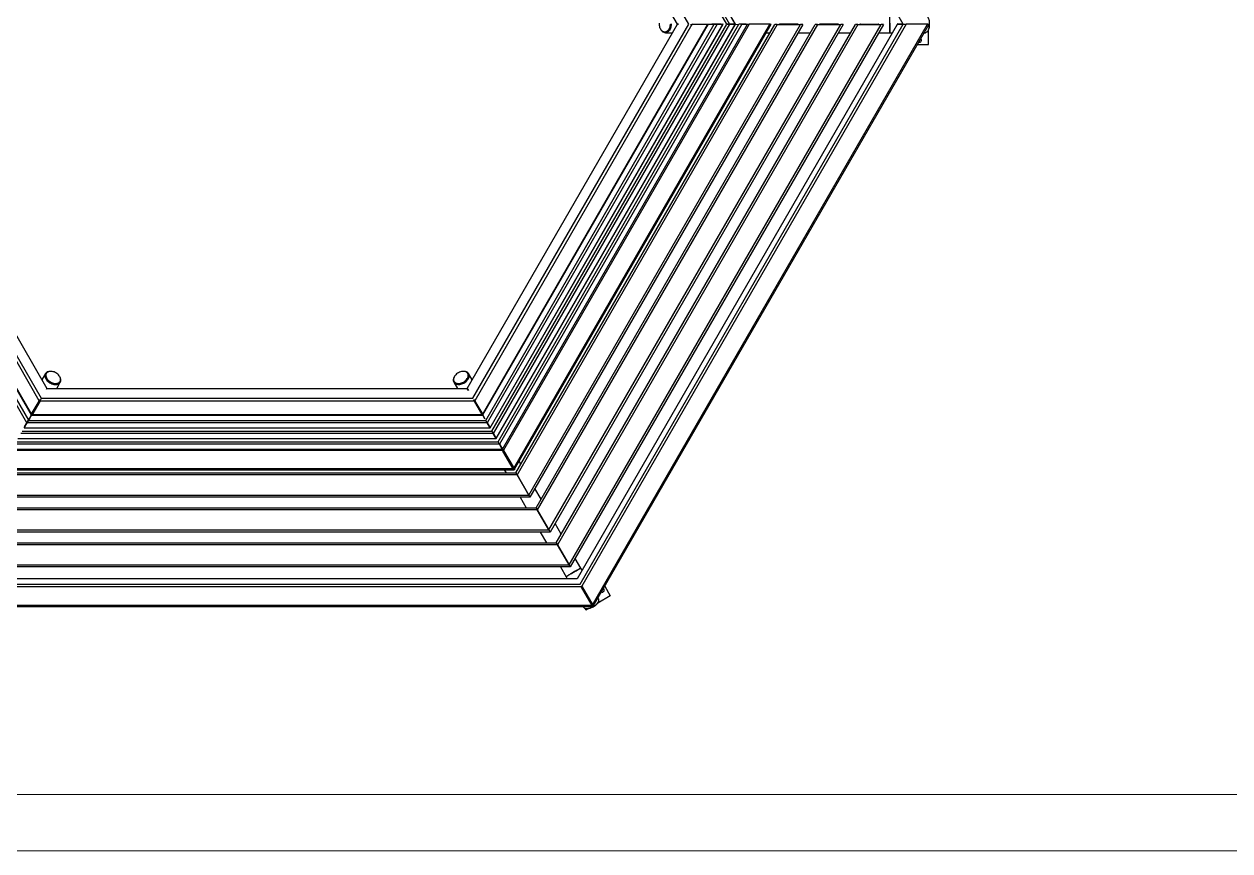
# Model space of a CAD drawing. Header units: millimetres. Extents: x -2153 to 6163, y -6718 to -838.
# Drawn here: x -374 to 2614, y -6718 to -4670 of the extents above; entities that cross this region are included whole.
import ezdxf

# ---------------------------------------------------------------- set-up
doc = ezdxf.new("R2010")
doc.units = ezdxf.units.MM
doc.layers.add('tabelka', color=155, linetype='Continuous')

# ---------------------------------------------------------------- blocks, each defined once
blk = doc.blocks.new('rzut')
for p, q in [((1804.6, -5036.9), (1003.7, -3649.7)), ((788.5, -4022.7), (1373.9, -5036.6)), ((1388.2, -5036.6), (795.7, -4010.3)), ((1388.4, -5036.6), (795.8, -4010.2)), ((1244.9, -5036.6), (724, -4134.5)), ((-367.4, -6024.1), (-937.5, -5036.6)), ((-930.5, -5036.7), (-363.9, -6018)), ((-915.1, -5037.5), (-356.9, -6004.5)), ((-913.6, -5037.5), (-356.1, -6003.2)), ((-336.8, -5969.7), (-875, -5037.5)), ((-838.9, -5036.9), (-318.1, -5939)), ((724, -5938.9), (1244.9, -5036.8)), ((738.1, -5963.5), (1273.2, -5036.7)), ((1280.8, -5037.6), (742.6, -5969.8)), ((762, -6003.3), (1319.5, -5037.6)), ((762.7, -6004.6), (1321, -5037.6)), ((769.7, -6018.3), (1336.3, -5036.9)), ((1343.3, -5036.9), (773.2, -6024.4)), ((780.4, -6036.7), (1357.6, -5036.9)), ((780.5, -6036.9), (1357.8, -5036.9)), ((1373.9, -5036.8), (788.5, -6050.7)), ((795.7, -6063.1), (1388.2, -5036.8)), ((795.8, -6063.2), (1388.4, -5036.8)), ((800.2, -6071.2), (1397.2, -5037.1)), ((1404.3, -5037.1), (803.8, -6077.1)), ((811, -6089.5), (1418.6, -5037.1)), ((811.1, -6089.6), (1418.8, -5037.1)), ((1422.6, -5037), (813.5, -6092)), ((839.2, -6136.6), (1474.1, -5037)), ((840.8, -6139.3), (1477.2, -5037)), ((844.7, -6148.2), (1486.1, -5037.3)), ((1491.8, -5037.3), (847.6, -6153.2)), ((876.5, -6203.2), (1549.6, -5037.3)), ((1555.3, -5037.3), (879.3, -6208.2)), ((894.7, -6234.8), (1586, -5037.3)), ((1591.8, -5037.3), (897.6, -6239.8)), ((926.4, -6289.8), (1649.5, -5037.3)), ((1655.3, -5037.3), (929.3, -6294.8)), ((944.6, -6321.3), (1686, -5037.2)), ((1691.8, -5037.2), (947.5, -6326.3)), ((976.4, -6376.3), (1749.5, -5037.2)), ((1755.3, -5037.2), (979.3, -6381.3)), ((1789.1, -5037.3), (996.3, -6410.6)), ((1003.7, -6423.7), (1804.5, -5036.7)), ((1811.9, -5037), (1008.1, -6429.3)), ((1034.6, -6475.3), (1865, -5037)), ((1036.3, -6478.3), (1868.5, -5037)), ((1247.5, -5036.7), (1244.9, -5036.6)), ((1244.9, -5036.8), (1247.5, -5036.7)), ((1281.9, -5035.8), (1281.4, -5036.7)), ((1281.4, -5036.7), (1281.9, -5037.6)), ((1320.6, -5037.6), (1281.9, -5037.6)), ((1320, -5036.7), (1320.6, -5035.8)), ((1320.6, -5037.6), (1320, -5036.7)), ((1321.5, -5036.7), (1322, -5035.8)), ((1322, -5037.6), (1321.5, -5036.7)), ((1321.7, -5037), (1336.3, -5036.9)), ((1330, -5036.8), (1329.9, -5037)), ((1353.4, -5036.7), (1330, -5036.6)), ((1330, -5036.8), (1353.4, -5036.7)), ((1331.6, -5036.7), (1332.3, -5036.7)), ((1332.3, -5036.7), (1332.3, -5036.6)), ((1332.3, -5036.7), (1333, -5036.7)), ((1333, -5036.7), (1332.3, -5036.7)), ((1332.3, -5036.8), (1332.3, -5036.7)), ((1333, -5036.7), (1333, -5036.6)), ((1333, -5036.7), (1344.2, -5036.7)), ((1333, -5036.8), (1333, -5036.7)), ((1343.3, -5036.9), (1357.6, -5036.9)), ((1344.2, -5036.7), (1344.2, -5036.7)), ((1344.2, -5036.7), (1344.2, -5036.7)), ((1344.2, -5036.7), (1344.2, -5036.7)), ((1344.2, -5036.7), (1344.2, -5036.7)), ((1344.2, -5036.7), (1344.2, -5036.7)), ((1344.2, -5036.7), (1344.2, -5036.7)), ((1374, -5036.6), (1388.3, -5036.6)), ((1374, -5036.6), (1374, -5036.7)), ((1374, -5036.7), (1374, -5036.8)), ((1388.3, -5036.8), (1374, -5036.8)), ((1388.2, -5037.2), (1397.2, -5037.1)), ((1388.3, -5036.7), (1388.3, -5036.6)), ((1388.3, -5036.8), (1388.3, -5036.7)), ((1388.4, -5036.7), (1388.5, -5036.6)), ((1388.5, -5036.8), (1388.4, -5036.7)), ((1415.1, -5036.9), (1404.2, -5036.3)), ((1404.2, -5037.1), (1411.9, -5036.7)), ((1404.3, -5037.1), (1418.6, -5037.1)), ((1407.8, -5036.7), (1407.1, -5036.7)), ((1407.8, -5036.7), (1407.6, -5036.5)), ((1407.6, -5036.9), (1407.8, -5036.7)), ((1408.5, -5036.7), (1407.8, -5036.7)), ((1407.8, -5036.7), (1408.5, -5036.7)), ((1408.5, -5036.7), (1408.4, -5036.5)), ((1408.4, -5036.9), (1408.5, -5036.7)), ((1411.9, -5036.7), (1408.5, -5036.7)), ((1415.1, -5036.9), (1414.8, -5036.3)), ((1414.8, -5037.1), (1415, -5036.7)), ((1423, -5036.4), (1422.8, -5036.7)), ((1422.8, -5036.7), (1423, -5037)), ((1474.4, -5037), (1423, -5037)), ((1491.8, -5037.3), (1486.1, -5037.3)), ((1491.8, -5037.3), (1549.6, -5037.3)), ((1498, -5036.7), (1497.6, -5036)), ((1497.6, -5037.3), (1498, -5036.7)), ((1498.6, -5036.7), (1498, -5036.7)), ((1498, -5036.7), (1498.6, -5036.7)), ((1498.6, -5036.7), (1498.2, -5036)), ((1498.2, -5037.3), (1498.6, -5036.7)), ((1543.6, -5036.7), (1498.6, -5036.7)), ((1543.6, -5036.7), (1543.2, -5036)), ((1543.2, -5037.3), (1543.6, -5036.7)), ((1544.2, -5036.7), (1543.6, -5036.7)), ((1543.6, -5036.7), (1544.2, -5036.7)), ((1555.3, -5037.3), (1549.6, -5037.3)), ((1591.8, -5037.3), (1586, -5037.3)), ((1591.8, -5037.3), (1649.5, -5037.3)), ((1597.9, -5036.7), (1597.6, -5036.1)), ((1597.6, -5037.3), (1597.9, -5036.7)), ((1598.5, -5036.7), (1597.9, -5036.7)), ((1597.9, -5036.7), (1598.5, -5036.7)), ((1598.5, -5036.7), (1598.2, -5036.1)), ((1598.2, -5037.3), (1598.5, -5036.7)), ((1643.5, -5036.7), (1598.5, -5036.7)), ((1643.5, -5036.7), (1643.2, -5036.1)), ((1643.2, -5037.3), (1643.5, -5036.7)), ((1644.1, -5036.7), (1643.5, -5036.7)), ((1643.5, -5036.7), (1644.1, -5036.7)), ((1655.3, -5037.3), (1649.5, -5037.3)), ((1691.8, -5037.2), (1686, -5037.2)), ((1691.8, -5037.2), (1749.5, -5037.2)), ((1697.9, -5036.7), (1697.5, -5036.1)), ((1697.5, -5037.2), (1697.9, -5036.7)), ((1697.9, -5036.7), (1698.4, -5036.7)), ((1698.4, -5036.7), (1697.9, -5036.7)), ((1698.4, -5036.7), (1698.1, -5036.1)), ((1698.1, -5037.2), (1698.4, -5036.7)), ((1698.4, -5036.7), (1743.5, -5036.7)), ((1743.5, -5036.7), (1743.2, -5036.1)), ((1743.2, -5037.2), (1743.5, -5036.7)), ((1743.5, -5036.7), (1744.1, -5036.7)), ((1744.1, -5036.7), (1743.5, -5036.7)), ((1755.3, -5037.2), (1749.5, -5037.2)), ((1804.6, -5036.9), (1789.1, -5036)), ((1789.1, -5037.3), (1800.9, -5036.7)), ((1800.6, -5036.7), (1799.9, -5036.7)), ((1799.9, -5036.7), (1800.6, -5036.7)), ((1800.9, -5036.7), (1800.6, -5036.7)), ((1800.6, -5036.7), (1800.6, -5036.7)), ((1800.6, -5036.7), (1800.6, -5036.7)), ((1865.4, -5037), (1812.3, -5037)), ((1865.2, -5036.7), (1865.4, -5036.4)), ((1865.4, -5037), (1865.2, -5036.7)), ((1867.5, -5086.7), (1867.5, -5050.5)), ((1868.7, -5036.7), (1868.8, -5036.4)), ((1868.8, -5037), (1868.7, -5036.7)), ((1213.5, -5056.3), (1215, -5056.3)), ((1215, -5057.9), (1232.7, -5057.9)), ((1465.1, -5057.9), (1474.2, -5057.9)), ((1543.5, -5057.9), (1574.1, -5057.9)), ((1643.4, -5057.9), (1674.1, -5057.9)), ((1743.4, -5057.9), (1771.6, -5057.9)), ((1771.6, -5057.9), (1777.3, -5057.9)), ((1856.4, -5057.9), (1859.5, -5057.9)), ((1867, -5086.7), (1867, -5051.6)), ((1839.8, -5086.7), (1867, -5086.7)), ((1867, -5086.7), (1867.5, -5086.7)), ((-321.4, -5902.5), (-330.3, -5917.8)), ((-319.3, -5902), (-320, -5903.3)), ((725.9, -5903.3), (725.2, -5902)), ((736.2, -5917.8), (727.3, -5902.5)), ((-318.1, -5939), (-319.3, -5941.3)), ((-319.3, -5941.3), (-317.9, -5939)), ((-317.9, -5939), (723.7, -5939)), ((-293.5, -5939), (-284.7, -5923.7)), ((-286.1, -5922.9), (-285.3, -5921.6)), ((690.6, -5923.7), (699.5, -5939)), ((691.2, -5921.6), (692, -5922.9)), ((723.7, -5939), (726.8, -5944)), ((726.8, -5944), (724, -5938.9)), ((-356.7, -6004.1), (-337.3, -5970.6)), ((-335.7, -5971.5), (-355, -6005)), ((-336.2, -5970.6), (-337.3, -5970.6)), ((-335.7, -5971.5), (-336.2, -5970.6)), ((741.2, -5970.6), (-335.2, -5970.6)), ((742.2, -5970.6), (741.7, -5971.4)), ((761, -6004.9), (741.7, -5971.4)), ((743.1, -5970.6), (742.2, -5970.6)), ((743.1, -5970.6), (762.5, -6004.1)), ((-356.7, -6005.4), (-363.9, -6018)), ((-363.5, -6018.3), (-356.1, -6005.7)), ((-357.4, -6005.4), (-356.3, -6005.4)), ((-356.7, -6004.1), (-355.6, -6004.1)), ((-356.3, -6005.4), (-355.8, -6006.3)), ((-355.6, -6004.1), (-355, -6005)), ((-355.2, -6005.4), (761.3, -6005.4)), ((-354.5, -6004.1), (760.5, -6004.1)), ((761, -6004.9), (761.5, -6004.1)), ((761.5, -6004.1), (762.5, -6004.1)), ((761.8, -6006.2), (762.2, -6005.4)), ((762.2, -6005.4), (763.2, -6005.4)), ((762.2, -6005.4), (767.4, -6014.3)), ((767.4, -6014.3), (762.3, -6005.4)), ((-367.4, -6024.1), (-374.5, -6036.5)), ((-374.2, -6036.7), (-367, -6024.4)), ((-374.2, -6036.7), (780.3, -6036.7)), ((-360.6, -6012.7), (-372.3, -6033)), ((-372.3, -6033), (-360.5, -6012.8)), ((-367.7, -6025), (-362.1, -6015.4)), ((-367.7, -6025), (-367.6, -6025)), ((-367.7, -6025), (-367.7, -6025)), ((-367.6, -6025), (-367.7, -6025)), ((-367.7, -6025), (-367.7, -6025)), ((773.2, -6024.4), (-367, -6024.4)), ((-363.5, -6018.3), (769.7, -6018.3)), ((-362.1, -6015.4), (-362.1, -6015.3)), ((-362, -6015.4), (-362.1, -6015.4)), ((-361.7, -6014.8), (-361.8, -6014.7)), ((-361.7, -6014.8), (-361.4, -6014.1)), ((-361.6, -6014.8), (-361.7, -6014.8)), ((-360.6, -6012.7), (-360.7, -6012.5)), ((-360.3, -6012.8), (-360.5, -6012.8)), ((767.4, -6014.3), (767.3, -6014.1)), ((773.2, -6024.4), (780.4, -6036.7)), ((780.3, -6036.8), (773.2, -6024.4)), ((-389.7, -6063.4), (795.5, -6063.4)), ((-389.6, -6063.2), (795.4, -6063.2)), ((788.3, -6050.8), (-382.4, -6050.8)), ((-374.3, -6036.9), (780.4, -6036.9)), ((795.5, -6063.3), (788.4, -6051)), ((788.6, -6050.8), (795.8, -6063.2)), ((795.5, -6063.3), (795.6, -6063.2)), ((795.6, -6063.2), (795.8, -6063.2)), ((795.6, -6063.5), (795.7, -6063.4)), ((795.7, -6063.4), (795.9, -6063.4)), ((811.7, -6093.1), (-406.6, -6093.1)), ((-404.6, -6089.8), (810.8, -6089.8)), ((-404.5, -6089.6), (810.7, -6089.6)), ((803.5, -6077.3), (-397.3, -6077.3)), ((-393.8, -6071.2), (800.2, -6071.2)), ((803.7, -6077.3), (803.6, -6077.4)), ((810.8, -6089.8), (803.6, -6077.4)), ((803.9, -6077.3), (803.7, -6077.3)), ((803.9, -6077.3), (811.1, -6089.6)), ((810.8, -6089.8), (810.9, -6089.6)), ((810.9, -6089.6), (811.1, -6089.6)), ((810.9, -6090), (811, -6089.8)), ((811, -6089.8), (811.2, -6089.8)), ((812.9, -6093.1), (812.3, -6094.2)), ((838, -6138.7), (812.3, -6094.2)), ((814.1, -6093.1), (812.9, -6093.1)), ((814.1, -6093.1), (839.8, -6137.7)), ((856.9, -6127), (852.4, -6119.2)), ((847.6, -6153.2), (-440.9, -6153.2)), ((-438, -6148.2), (844.7, -6148.2)), ((-433.9, -6140.4), (839, -6140.4)), ((-432.3, -6137.7), (837.4, -6137.7)), ((815.7, -6140.4), (820.2, -6148.2)), ((847.6, -6153.2), (876.4, -6203.2)), ((876.5, -6203.2), (847.6, -6153.2)), ((850.5, -6158.2), (850.5, -6158.2)), ((850.5, -6158.2), (850.5, -6158.2)), ((873.3, -6197.7), (850.8, -6158.7)), ((850.8, -6158.7), (850.8, -6158.7)), ((850.8, -6158.7), (850.8, -6158.7)), ((879.3, -6208.2), (-472.7, -6208.2)), ((-469.8, -6203.2), (876.4, -6203.2)), ((854.9, -6208.2), (870.2, -6234.8)), ((873.3, -6197.7), (873.3, -6197.7)), ((873.3, -6197.7), (873.3, -6197.7)), ((906.9, -6213.6), (891.6, -6187)), ((897.6, -6239.8), (-490.9, -6239.8)), ((-488.1, -6234.8), (894.7, -6234.8)), ((926.4, -6289.8), (897.6, -6239.8)), ((897.6, -6239.8), (926.4, -6289.8)), ((900.4, -6244.8), (900.4, -6244.8)), ((923.2, -6284.3), (900.7, -6245.3)), ((900.7, -6245.3), (900.7, -6245.3)), ((900.7, -6245.3), (900.7, -6245.3)), ((956.9, -6300.1), (941.5, -6273.6)), ((929.3, -6294.8), (-522.7, -6294.8)), ((-519.8, -6289.8), (926.4, -6289.8)), ((904.8, -6294.8), (920.2, -6321.3)), ((923.2, -6284.3), (923.2, -6284.3)), ((947.5, -6326.3), (-541, -6326.3)), ((-538.1, -6321.3), (944.6, -6321.3)), ((947.5, -6326.3), (976.4, -6376.3)), ((976.4, -6376.3), (947.5, -6326.3)), ((950.4, -6331.3), (950.4, -6331.3)), ((950.4, -6331.3), (950.4, -6331.3)), ((973.2, -6370.8), (950.7, -6331.8)), ((950.7, -6331.8), (950.7, -6331.8)), ((950.7, -6331.8), (950.7, -6331.8)), ((1005.7, -6384.6), (991.5, -6360.1)), ((979.3, -6381.3), (-572.7, -6381.3)), ((-569.8, -6376.3), (976.4, -6376.3)), ((954.8, -6381.3), (968.9, -6405.8)), ((973.2, -6370.8), (973.2, -6370.8)), ((973.2, -6370.8), (973.2, -6370.8)), ((1008.5, -6389.5), (1005.7, -6384.6)), ((-598.1, -6423.7), (1003.7, -6423.7)), ((996.2, -6410.7), (-589.6, -6410.7)), ((968.9, -6405.8), (971.8, -6410.7)), ((996.2, -6410.7), (996.5, -6411.2)), ((996.5, -6411.2), (996.3, -6410.6)), ((1006.4, -6430.3), (-601.2, -6430.3)), ((1007.5, -6430.3), (1007, -6431.2)), ((1033.5, -6477.2), (1007, -6431.2)), ((1008.6, -6430.3), (1007.5, -6430.3)), ((1008.6, -6430.3), (1035.2, -6476.2)), ((1078.5, -6453.2), (1047.2, -6471.3)), ((1078.3, -6452.8), (1047.9, -6470.3)), ((1064.7, -6429.2), (1078.3, -6452.8)), ((-629.6, -6479.2), (1034.7, -6479.2)), ((-627.8, -6476.2), (1033, -6476.2)), ((1011.3, -6479.2), (1012.9, -6481.9)), ((1015.5, -6484), (1017.6, -6487.8)), ((1033.5, -6477.2), (1034.1, -6476.2)), ((1034.1, -6476.2), (1035.2, -6476.2)), ((1035.3, -6480.1), (1035.8, -6479.2)), ((1035.6, -6479.7), (1036.3, -6479.2)), ((1035.8, -6479.2), (1036.8, -6479.2)), ((1049.6, -6460.7), (1048, -6458)), ((1022.1, -6485.2), (1017.6, -6487.8)), ((1023.2, -6485.1), (1017.9, -6488.2))]:
    blk.add_line(p, q)
at = {"flags": 128}
for points in [[(-379, -6044.7), (784.9, -6044.7), (1366.9, -5036.7), (784.9, -4028.7)], [(1273.2, -5036.7), (738.1, -4109.8), (-332.2, -4109.8), (-867.3, -5036.7), (-332.2, -5963.5), (738.1, -5963.5)], [(1200.9, -5042.3), (1200.5, -5039.7), (1200.4, -5037), (1200.5, -5034.4)], [(1226.6, -5036.4), (1226.5, -5039), (1226.2, -5041.7), (1225.6, -5044.2), (1224.8, -5046.6), (1223.8, -5048.8), (1222.6, -5050.8), (1221.2, -5052.5), (1219.7, -5053.9), (1218.1, -5055), (1216.4, -5055.8), (1214.6, -5056.2), (1212.8, -5056.3), (1211, -5055.9), (1209.3, -5055.3), (1207.6, -5054.2), (1206.1, -5052.9), (1204.7, -5051.2), (1203.4, -5049.3), (1202.4, -5047.2), (1201.5, -5044.8), (1200.9, -5042.3)], [(1229.1, -5036.1), (1229.1, -5038.9), (1228.8, -5041.6), (1228.2, -5044.2), (1227.4, -5046.8), (1226.5, -5049.1), (1225.3, -5051.2), (1223.9, -5053.1), (1222.4, -5054.7), (1220.8, -5056), (1219, -5057), (1217.2, -5057.6), (1215.4, -5057.9), (1213.5, -5057.8), (1211.7, -5057.3), (1209.9, -5056.5), (1208.2, -5055.3), (1206.7, -5053.9), (1205.2, -5052.1), (1204.4, -5050.8)], [(1228.1, -5036.4), (1228, -5039), (1227.6, -5041.7), (1227.1, -5044.2), (1226.3, -5046.6), (1225.3, -5048.8), (1224.1, -5050.8), (1222.7, -5052.5), (1221.2, -5053.9), (1219.6, -5055), (1217.8, -5055.8), (1216.1, -5056.2), (1215, -5056.3)], [(1770.9, -5036.7), (1770.9, -5033.9), (1770.9, -5031.2), (1771, -5028.6), (1771, -5026.1), (1771.1, -5023.8), (1771.1, -5021.7), (1771.2, -5019.9), (1771.3, -5018.3), (1771.4, -5017.1), (1771.4, -5016.2), (1771.5, -5015.7), (1771.6, -5015.5)], [(1770.9, -5033.9), (1770.9, -5036.7), (1770.9, -5039.5), (1770.9, -5042.2), (1771, -5044.8), (1771, -5047.3), (1771.1, -5049.6), (1771.1, -5051.7), (1771.2, -5053.5), (1771.3, -5055.1), (1771.4, -5056.3), (1771.4, -5057.2), (1771.5, -5057.7), (1771.6, -5057.9)], [(1868.9, -5036.1), (1868.9, -5038.9), (1868.7, -5041.6), (1868.3, -5044.2), (1867.8, -5046.8), (1867.1, -5049.1), (1866.4, -5051.2), (1865.4, -5053.1), (1864.4, -5054.7), (1863.4, -5056), (1862.2, -5057), (1861, -5057.6), (1859.8, -5057.9), (1859.5, -5057.9)], [(1864, -5055.3), (1864.4, -5055), (1865.4, -5053.9), (1866.4, -5052.5), (1867.3, -5050.8), (1868.1, -5048.8), (1868.8, -5046.6), (1869.3, -5044.2), (1869.7, -5041.7), (1869.9, -5039), (1870, -5036.4), (1869.9, -5033.7), (1869.6, -5031.1), (1869.2, -5028.6), (1868.7, -5026.2), (1868, -5024.1), (1867.1, -5022.1), (1866.2, -5020.5), (1865.2, -5019.1), (1864.1, -5018.1), (1864, -5018.1)], [(1474.4, -5037), (1474.2, -5036.7), (1474.4, -5036.4)], [(1771.6, -5057.9), (1771.5, -5057.7), (1771.4, -5057.2), (1771.4, -5056.3), (1771.3, -5055.1), (1771.2, -5053.5), (1771.1, -5051.7), (1771.1, -5049.6), (1771, -5047.3), (1771, -5044.8), (1770.9, -5042.2), (1770.9, -5039.5), (1770.9, -5036.7)], [(1812.3, -5036.4), (1812.1, -5036.7), (1812.3, -5037)], [(-310, -5896.9), (-310.5, -5896.9), (-312.8, -5897.1), (-315, -5897.6), (-316.9, -5898.4), (-318.6, -5899.4), (-320, -5900.7), (-321.2, -5902.2), (-322, -5903.8), (-322.5, -5905.6), (-322.7, -5907.6), (-322.6, -5909.6), (-322.1, -5911.7), (-321.3, -5913.8), (-320.1, -5915.9), (-318.7, -5918), (-317, -5920), (-315.1, -5921.8), (-313, -5923.6), (-310.7, -5925.1), (-308.2, -5926.4), (-305.7, -5927.5), (-303.1, -5928.4), (-300.6, -5929), (-298, -5929.3), (-295.6, -5929.3), (-293.3, -5929.1), (-291.1, -5928.6), (-289.2, -5927.8), (-287.5, -5926.8), (-286, -5925.5), (-284.9, -5924.1), (-284.1, -5922.4), (-283.5, -5920.6), (-283.4, -5918.6), (-283.5, -5916.6), (-284, -5914.5), (-284.8, -5912.4), (-285.5, -5911)], [(-320, -5903.3), (-320.3, -5903.9), (-320.9, -5905.6), (-321.2, -5907.4), (-321.2, -5909.4), (-320.8, -5911.4), (-320, -5913.4), (-319, -5915.5), (-317.7, -5917.5), (-316, -5919.4), (-314.2, -5921.2), (-312.1, -5922.8), (-309.9, -5924.3), (-307.5, -5925.6), (-305.1, -5926.6), (-302.6, -5927.4), (-300.1, -5927.9), (-297.7, -5928.1), (-295.4, -5928), (-293.2, -5927.7), (-291.2, -5927.1), (-289.5, -5926.3), (-287.9, -5925.2), (-286.7, -5923.8), (-286.1, -5922.9)], [(-291.2, -5903.7), (-293.2, -5902.1), (-295.4, -5900.6), (-297.8, -5899.4), (-300.3, -5898.4), (-302.7, -5897.6), (-305.2, -5897.1), (-307.6, -5896.8), (-309.9, -5896.9), (-312.1, -5897.2), (-314.1, -5897.8), (-315.9, -5898.7), (-317.4, -5899.8), (-318.6, -5901.1), (-319.6, -5902.6), (-320.2, -5904.3), (-320.5, -5906.2), (-320.4, -5908.1), (-320, -5910.1), (-319.3, -5912.2), (-318.3, -5914.2), (-316.9, -5916.2), (-315.3, -5918.1), (-313.4, -5919.9), (-311.4, -5921.5), (-309.1, -5923), (-306.8, -5924.3), (-304.3, -5925.3), (-301.9, -5926.1), (-299.4, -5926.6), (-297, -5926.8), (-294.7, -5926.8), (-292.5, -5926.4), (-290.5, -5925.8), (-288.7, -5925), (-287.2, -5923.9), (-285.9, -5922.6), (-285, -5921), (-284.4, -5919.3), (-284.1, -5917.5), (-284.2, -5915.6), (-284.6, -5913.5), (-285.3, -5911.5), (-286.3, -5909.5), (-287.7, -5907.5), (-289.3, -5905.5), (-291.2, -5903.7)], [(691.4, -5911), (691.2, -5911.5), (690.2, -5913.6), (689.6, -5915.7), (689.3, -5917.8), (689.3, -5919.7), (689.7, -5921.6), (690.4, -5923.4), (691.4, -5924.9), (692.7, -5926.3), (694.3, -5927.4), (696.2, -5928.3), (698.2, -5928.9), (700.5, -5929.3), (702.9, -5929.3), (705.4, -5929.1), (707.9, -5928.7), (710.5, -5927.9), (713, -5926.9), (715.5, -5925.7), (717.9, -5924.2), (720.1, -5922.6), (722.1, -5920.8), (723.9, -5918.9), (725.5, -5916.9), (726.7, -5914.8), (727.7, -5912.6), (728.3, -5910.5), (728.6, -5908.5), (728.6, -5906.5), (728.2, -5904.6), (727.5, -5902.9), (726.5, -5901.3), (725.2, -5900), (723.6, -5898.8), (721.7, -5897.9), (719.7, -5897.3), (717.4, -5897), (715.9, -5896.9)], [(706.8, -5898.1), (704.3, -5899.1), (702, -5900.3), (699.7, -5901.7), (697.6, -5903.3), (695.7, -5905.1), (694, -5907), (692.6, -5908.9), (691.5, -5911), (690.6, -5913), (690.2, -5915), (690, -5917), (690.2, -5918.9), (690.7, -5920.6), (691.6, -5922.2), (692.8, -5923.6), (694.2, -5924.7), (695.9, -5925.7), (697.9, -5926.3), (700, -5926.7), (702.3, -5926.8), (704.7, -5926.7), (707.2, -5926.2), (709.6, -5925.5), (712.1, -5924.5), (714.5, -5923.3), (716.7, -5921.9), (718.9, -5920.3), (720.8, -5918.6), (722.4, -5916.7), (723.9, -5914.7), (725, -5912.7), (725.8, -5910.6), (726.3, -5908.6), (726.4, -5906.6), (726.2, -5904.8), (725.7, -5903), (724.8, -5901.5), (723.7, -5900.1), (722.2, -5898.9), (720.5, -5898), (718.6, -5897.3), (716.4, -5896.9), (714.1, -5896.8), (711.7, -5897), (709.3, -5897.4), (706.8, -5898.1)], [(692, -5922.9), (692.3, -5923.5), (693.5, -5924.9), (695, -5926), (696.7, -5926.9), (698.6, -5927.6), (700.7, -5928), (703, -5928.1), (705.4, -5927.9), (707.9, -5927.5), (710.4, -5926.8), (712.8, -5925.8), (715.2, -5924.6), (717.5, -5923.2), (719.6, -5921.6), (721.5, -5919.9), (723.2, -5918), (724.6, -5916), (725.7, -5914), (726.5, -5911.9), (727, -5909.9), (727.2, -5907.9), (727, -5906.1), (726.4, -5904.3), (725.9, -5903.3)], [(-367.7, -6025), (-367.7, -6025), (-367.7, -6025)], [(-367.7, -6025), (-367.7, -6025), (-367.7, -6025)], [(-362.1, -6015.4), (-362.1, -6015.3), (-362, -6015.3), (-362, -6015.2), (-361.9, -6015.1), (-361.9, -6015), (-361.8, -6014.9), (-361.8, -6014.8), (-361.7, -6014.8)], [(-361.7, -6014.8), (-361.8, -6014.8), (-361.8, -6014.9), (-361.9, -6015), (-361.9, -6015.1), (-362, -6015.2), (-362, -6015.3), (-362.1, -6015.3), (-362.1, -6015.4)], [(780.3, -6036.8), (780.3, -6036.7), (780.4, -6036.7)], [(788.6, -6050.8), (788.5, -6050.8), (788.4, -6051)], [(838, -6138.7), (838.6, -6137.7), (839.8, -6137.7)], [(847.6, -6153.2), (847, -6152.2), (846.5, -6151.3), (846, -6150.4), (845.5, -6149.7), (845.2, -6149.1), (844.9, -6148.6), (844.7, -6148.3), (844.7, -6148.2)], [(844.7, -6148.2), (844.8, -6148.3), (844.9, -6148.6), (845.2, -6149.1), (845.5, -6149.7), (846, -6150.4), (846.5, -6151.3), (847, -6152.2), (847.6, -6153.2)], [(850.8, -6158.7), (850.7, -6158.6), (850.6, -6158.5), (850.6, -6158.4), (850.6, -6158.4), (850.5, -6158.3), (850.5, -6158.3), (850.5, -6158.2), (850.5, -6158.2)], [(850.5, -6158.2), (850.5, -6158.2), (850.5, -6158.3), (850.5, -6158.3), (850.6, -6158.4), (850.6, -6158.4), (850.6, -6158.5), (850.7, -6158.6), (850.8, -6158.7)], [(873.6, -6198.2), (873.6, -6198.2), (873.5, -6198.2), (873.5, -6198.1), (873.5, -6198.1), (873.4, -6198), (873.4, -6197.9), (873.3, -6197.8), (873.3, -6197.7)], [(873.3, -6197.7), (873.3, -6197.8), (873.4, -6197.9), (873.4, -6198), (873.5, -6198.1), (873.5, -6198.1), (873.5, -6198.2), (873.6, -6198.2), (873.6, -6198.2)], [(879.3, -6208.2), (879.3, -6208.1), (879.1, -6207.8), (878.8, -6207.4), (878.5, -6206.8), (878, -6206), (877.5, -6205.1), (877, -6204.2), (876.4, -6203.2)], [(876.5, -6203.2), (877, -6204.1), (877.4, -6204.9), (877.9, -6205.7), (878.3, -6206.4), (878.7, -6207), (879, -6207.5), (879.2, -6207.9), (879.3, -6208.1), (879.3, -6208.2)], [(894.7, -6234.8), (894.7, -6234.8), (894.8, -6235.1), (895.1, -6235.4), (895.3, -6235.9), (895.7, -6236.6), (896.1, -6237.3), (896.6, -6238.1), (897.1, -6238.9), (897.6, -6239.8)], [(897.6, -6239.8), (897.1, -6238.9), (896.6, -6238.1), (896.1, -6237.3), (895.7, -6236.6), (895.3, -6235.9), (895.1, -6235.4), (894.8, -6235.1), (894.7, -6234.8), (894.7, -6234.8)], [(900.4, -6244.8), (900.4, -6244.8)], [(923.5, -6284.8), (923.5, -6284.8), (923.5, -6284.7), (923.5, -6284.7), (923.5, -6284.6), (923.4, -6284.5), (923.4, -6284.5), (923.3, -6284.4), (923.2, -6284.3)], [(923.2, -6284.3), (923.3, -6284.4), (923.4, -6284.5), (923.4, -6284.5), (923.5, -6284.6), (923.5, -6284.7), (923.5, -6284.7), (923.5, -6284.8), (923.5, -6284.8)], [(923.2, -6284.3), (923.2, -6284.3)], [(926.4, -6289.8), (926.9, -6290.6), (927.4, -6291.5), (927.9, -6292.3), (928.3, -6293), (928.6, -6293.6), (928.9, -6294.1), (929.1, -6294.5), (929.3, -6294.7), (929.3, -6294.8)], [(929.3, -6294.8), (929.3, -6294.7), (929.1, -6294.5), (928.9, -6294.1), (928.6, -6293.6), (928.3, -6293), (927.9, -6292.3), (927.4, -6291.5), (926.9, -6290.6), (926.4, -6289.8)], [(947.5, -6326.3), (947, -6325.5), (946.5, -6324.6), (946.1, -6323.8), (945.7, -6323.1), (945.3, -6322.5), (945, -6322), (944.8, -6321.6), (944.7, -6321.4), (944.6, -6321.3)], [(944.6, -6321.3), (944.7, -6321.4), (944.8, -6321.6), (945, -6322), (945.3, -6322.5), (945.7, -6323.1), (946.1, -6323.8), (946.5, -6324.6), (947, -6325.5), (947.5, -6326.3)], [(950.7, -6331.8), (950.7, -6331.7), (950.6, -6331.7), (950.6, -6331.6), (950.5, -6331.5), (950.5, -6331.4), (950.5, -6331.4), (950.4, -6331.4), (950.4, -6331.3), (950.4, -6331.3)], [(950.4, -6331.3), (950.4, -6331.3), (950.4, -6331.4), (950.5, -6331.4), (950.5, -6331.5), (950.5, -6331.5), (950.6, -6331.6), (950.6, -6331.7), (950.7, -6331.8)], [(968.9, -6405.8), (969, -6405.6), (969.5, -6405.3), (970.2, -6404.8), (971.2, -6404.1), (972.5, -6403.2), (974.1, -6402.3), (975.8, -6401.2), (977.8, -6400), (979.9, -6398.7), (982.2, -6397.4), (984.5, -6396), (986.9, -6394.6), (989.3, -6393.2), (991.7, -6391.9), (994, -6390.6), (996.2, -6389.4), (998.2, -6388.3), (1000, -6387.3), (1001.6, -6386.4), (1003, -6385.7), (1004.1, -6385.2), (1004.9, -6384.8), (1005.4, -6384.6), (1005.7, -6384.6)], [(986.9, -6394.6), (984.5, -6396), (982.2, -6397.4), (979.9, -6398.7), (977.8, -6400), (975.8, -6401.2), (974.1, -6402.3), (972.5, -6403.2), (971.2, -6404.1), (970.2, -6404.8), (969.5, -6405.3), (969, -6405.6), (968.9, -6405.8)], [(973.5, -6371.3), (973.5, -6371.3), (973.5, -6371.3), (973.5, -6371.2), (973.4, -6371.2), (973.4, -6371.1), (973.3, -6371), (973.3, -6370.9), (973.2, -6370.8)], [(973.2, -6370.8), (973.3, -6370.9), (973.3, -6371), (973.4, -6371.1), (973.4, -6371.2), (973.5, -6371.2), (973.5, -6371.3), (973.5, -6371.3), (973.5, -6371.3)], [(979.3, -6381.3), (979.2, -6381.2), (979.1, -6380.9), (978.8, -6380.5), (978.4, -6379.9), (978, -6379.1), (977.5, -6378.2), (977, -6377.3), (976.4, -6376.3)], [(976.4, -6376.3), (976.9, -6377.2), (977.4, -6378), (977.8, -6378.8), (978.3, -6379.5), (978.6, -6380.2), (978.9, -6380.7), (979.1, -6381), (979.2, -6381.2), (979.3, -6381.3)], [(1005.7, -6384.6), (1005.4, -6384.6), (1004.9, -6384.8), (1004.1, -6385.2), (1003, -6385.7), (1001.6, -6386.4), (1000, -6387.3), (998.2, -6388.3), (996.2, -6389.4), (994, -6390.6), (991.7, -6391.9), (989.3, -6393.2), (986.9, -6394.6)], [(1012.9, -6481.9), (1013.5, -6482.7), (1014.5, -6483.5), (1015.8, -6484.1), (1017.3, -6484.5), (1019.1, -6484.7), (1021.1, -6484.6), (1023.3, -6484.3), (1025.6, -6483.8), (1028, -6483.1), (1030.5, -6482.2), (1033, -6481), (1035.2, -6479.9)], [(1049.6, -6465.9), (1049.6, -6466.3), (1049.1, -6467.8), (1048.4, -6469.4), (1047.4, -6471.1), (1046, -6472.7), (1044.5, -6474.4), (1042.6, -6476.1), (1040.6, -6477.7), (1038.5, -6479.2), (1036.2, -6480.6), (1033.8, -6481.8), (1031.4, -6482.9), (1029.1, -6483.8), (1026.7, -6484.5), (1024.5, -6484.9), (1022.4, -6485.2), (1020.5, -6485.2), (1018.9, -6485), (1017.4, -6484.5), (1017.3, -6484.5)], [(1036.7, -6479), (1037.8, -6478.3), (1040.1, -6476.8), (1042.2, -6475.1), (1044.1, -6473.4), (1045.8, -6471.7), (1047.3, -6470), (1048.4, -6468.2), (1049.3, -6466.6), (1049.9, -6465), (1050.2, -6463.5), (1050.1, -6462.1), (1049.7, -6460.9), (1049.6, -6460.7)]]:
    blk.add_lwpolyline(points, dxfattribs=at)
for centre, radius, start, end in [((1845, -5076.7), 5, 245.9979, 54.0021), ((1236.5, -6050.9), 388, 209.9839, 210.0692), ((1236.5, -6050.9), 388, 209.9839, 210.0692), ((1058.6, -6438.7), 5, 245.9979, 54.0021), ((1031.8, -6479.8), 53.7, 29.7224, 30.2555), ((1068.8, -6458.5), 58.9, 209.739, 210.2252)]:
    blk.add_arc(centre, radius, start, end)
for centre, major_axis, ratio, start_param, end_param in [((1277.5, -5037.5), (5.83, -0.1), 0.015169, 4.633101, 5.558198), ((1316.2, -5037.5), (5.83, -0.1), 0.015169, 5.558198, 6.292295), ((1337.7, -5036.9), (5.79, 0.02), 0.001039, 0.249717, 1.820513), ((1352, -5036.9), (5.79, 0.02), 0.001039, 6.28258, 6.532902), ((1368.4, -5036.6), (5.79, 0.02), 0.001039, 0.249717, 1.57672), ((1368.4, -5036.8), (5.79, -0.02), 0.001039, 4.70643, 6.033469), ((1382.7, -5036.6), (5.79, 0.02), 0.001039, 6.28258, 6.532902), ((1382.7, -5036.8), (5.79, -0.02), 0.001039, 6.033469, 6.283791), ((1398.7, -5037.1), (5.79, 0.02), 0.001039, 0.249717, 1.820513), ((1420.3, -5036.9), (5.81, -0.07), 0.021582, 3.625619, 5.196415), ((1413, -5037.1), (5.79, 0.02), 0.001039, 6.28258, 6.532902), ((1471.7, -5036.9), (5.81, -0.07), 0.021582, 5.196415, 6.295973), ((1809.9, -5036.9), (5.8, -0.05), 0.020527, 3.558779, 5.129575), ((1863, -5036.9), (5.8, -0.05), 0.020527, 5.129575, 6.295286), ((-335, -5966.9), (3, 5), 0.015169, 1.491509, 2.416605), ((-333.6, -5967.7), (2.83, 5.1), 0.015169, 3.86658, 5.437376), ((739.6, -5967.6), (-2.83, 5.1), 0.015169, 1.501175, 2.416605), ((740.8, -5966.9), (-3, 5), 0.015169, 3.86658, 4.782008), ((-354.4, -6000.4), (3, 5), 0.015169, 2.416605, 3.150702), ((-353, -6001.2), (2.83, 5.1), 0.015169, 3.132483, 3.86658), ((758.9, -6001.1), (-2.83, 5.1), 0.015169, 2.416605, 3.150702), ((760.2, -6000.4), (-3, 5), 0.015169, 3.132483, 3.86658), ((-371.4, -6031.9), (2.91, 5), 0.001039, 2.891876, 3.142198), ((-364.6, -6019.3), (2.87, 5.02), 0.001039, 3.391309, 4.962106), ((-364.2, -6019.5), (2.91, 5), 0.001039, 1.32108, 2.891876), ((770.4, -6019.5), (-2.91, 5), 0.001039, 3.391309, 4.962106), ((770.4, -6019.5), (-2.87, 5.02), 0.001039, 1.32108, 2.891876), ((777.6, -6031.9), (-2.91, 5), 0.001039, 3.140987, 3.391309), ((777.5, -6031.9), (-2.87, 5.02), 0.001039, 2.891876, 3.142198), ((785.6, -6046.1), (-2.87, 5.02), 0.001039, 1.558977, 2.891876), ((785.8, -6046), (-2.91, 5), 0.001039, 3.391309, 4.724189), ((792.7, -6058.5), (-2.87, 5.02), 0.001039, 2.891876, 3.142198), ((793, -6058.4), (-2.91, 5), 0.001039, 3.140987, 3.391309), ((800.9, -6072.6), (-2.87, 5.02), 0.001039, 1.32108, 2.891876), ((801.1, -6072.4), (-2.91, 5), 0.001039, 3.391309, 4.962106), ((811, -6091.8), (-2.85, 5.07), 0.021582, 1.163389, 2.054822), ((808, -6084.9), (-2.87, 5.02), 0.001039, 2.891876, 3.142198), ((808.2, -6084.8), (-2.91, 5), 0.001039, 3.140987, 3.391309), ((812.6, -6090.8), (-2.96, 5), 0.021582, 4.228363, 5.119795), ((836.8, -6136.3), (-2.85, 5.07), 0.021582, 2.054822, 3.15438), ((838.3, -6135.4), (-2.96, 5), 0.021582, 3.128805, 4.228363), ((1005.9, -6429.1), (-2.86, 5.05), 0.020527, 1.507535, 1.987983), ((1007.3, -6428.3), (-2.95, 5), 0.020527, 4.295203, 4.77565), ((1032.4, -6475.1), (-2.86, 5.05), 0.020527, 1.987983, 3.153693), ((1033.9, -6474.2), (-2.95, 5), 0.020527, 3.129492, 4.295203)]:
    blk.add_ellipse(centre, major_axis=major_axis, ratio=ratio, start_param=start_param, end_param=end_param)
for points, knots in [([(1477.5, -5036.9), (1477.5, -5036.8), (1477.3, -5036.7), (1477.5, -5036.5), (1477.5, -5036.5)], [0, 0, 0, 0, 0.500003, 1, 1, 1, 1]), ([(780.4, -6037), (780.4, -6036.9), (780.4, -6036.9), (780.5, -6036.9), (780.5, -6036.9)], [0, 0, 0, 0, 0.499135, 1, 1, 1, 1]), ([(839.6, -6141.4), (839.7, -6141), (840, -6140.1), (840.9, -6140.3), (841.3, -6140.4)], [0, 0, 0, 0, 0.499991, 1, 1, 1, 1])]:
    blk.add_open_spline(points, degree=3, knots=knots)

msp = doc.modelspace()

# ---------------------------------------------------------------- linework, layer by layer
at = {"layer": 'tabelka', "lineweight": 5}
for points in [[(-2152.75, -838.37), (6163.25, -838.37), (6163.25, -6718.37), (-2152.75, -6718.37)], [(-2012.75, -978.37), (6023.25, -978.37), (6023.25, -6578.37), (-2012.75, -6578.37)]]:
    msp.add_lwpolyline(points, close=True, dxfattribs=at)

# ---------------------------------------------------------------- block references
msp.add_blockref('rzut', (0, 366.4))

doc.saveas('drawing.dxf')
